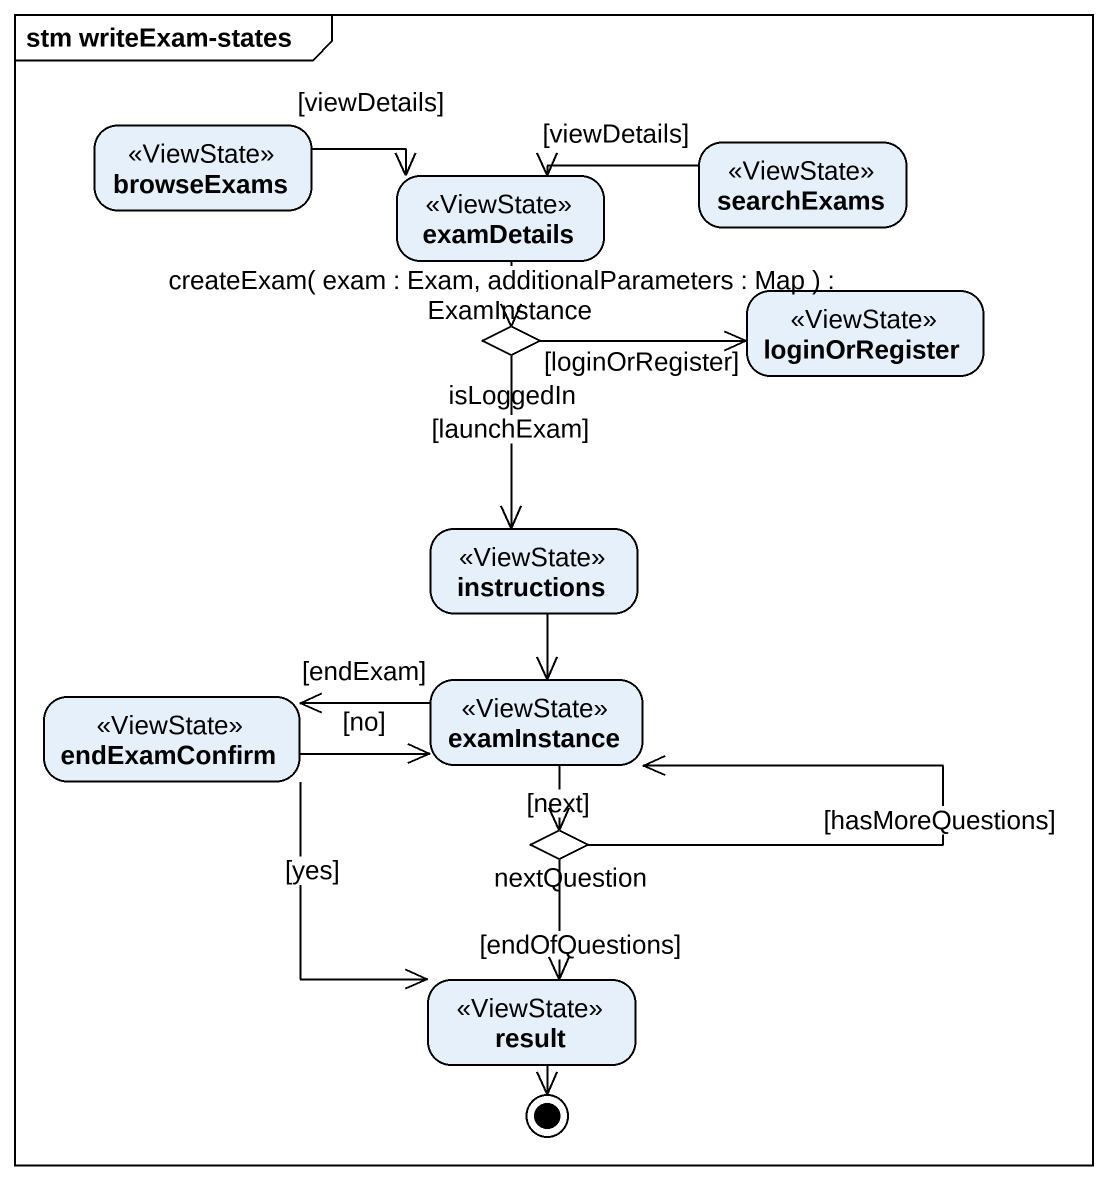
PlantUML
@startuml
mainframe stm writeExam-states
hide empty description
state browseExams <<ViewState>>
state examDetails <<ViewState>>
state searchExams <<ViewState>>
state loginOrRegister <<ViewState>>
state isLoggedIn <<choice>>
state instructions <<ViewState>>
state endExamConfirm <<ViewState>>
state examInstance <<ViewState>>
state nextQuestion <<choice>>
state result <<ViewState>>
browseExams -right-> examDetails : [viewDetails]
examDetails --> isLoggedIn : createExam( exam : Exam, additionalParameters : Map ) : ExamInstance
searchExams -left-> examDetails : [viewDetails]
isLoggedIn -right-> loginOrRegister : [loginOrRegister]
isLoggedIn --> instructions : [launchExam]
instructions --> examInstance
endExamConfirm -right-> examInstance : [no]
endExamConfirm --> result : [yes]
examInstance -left-> endExamConfirm : [endExam]
examInstance --> nextQuestion : [next]
nextQuestion -up-> examInstance : [hasMoreQuestions]
nextQuestion --> result : [endOfQuestions]
result --> [*]
@enduml
